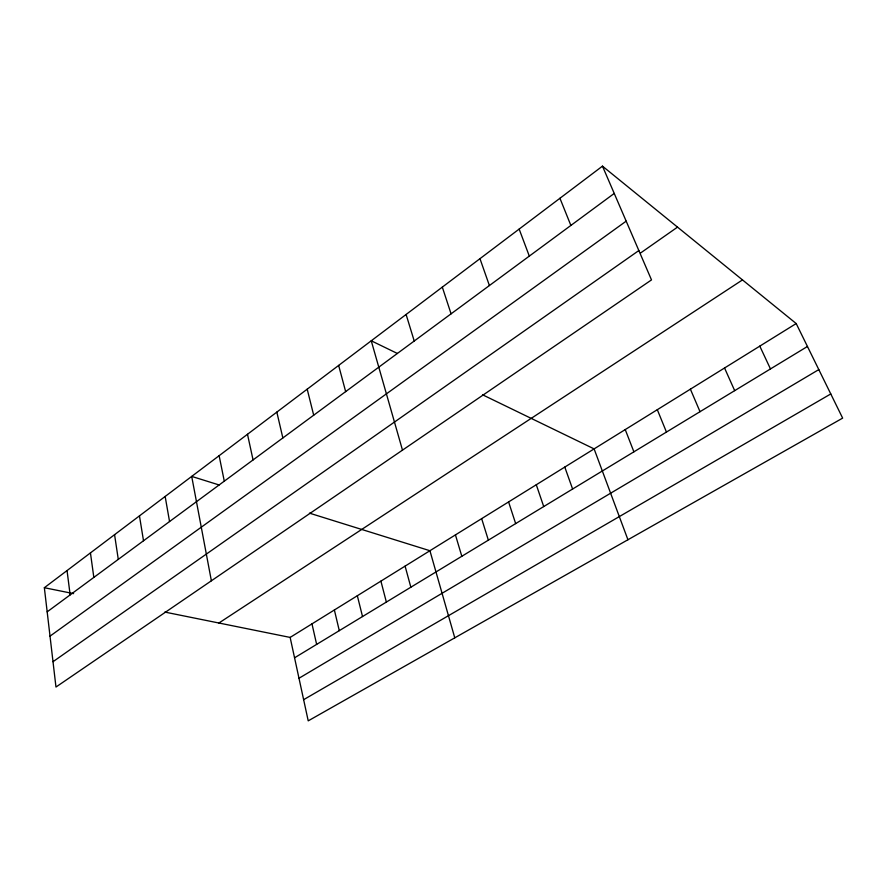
<?xml version="1.0" encoding="UTF-8"?>
<svg xmlns="http://www.w3.org/2000/svg" width="887" height="887" viewBox="0 0 887 887"><rect width="100%" height="100%" fill="white"/><g stroke="black" fill="none" stroke-linecap="round" stroke-linejoin="round"><path stroke-width="1.33" d="M602.473 166.146L651.501 279.904L55.97 687.037L44.35 587.715L602.473 166.146L796.193 323.555L842.65 418.121L308.221 720.854L290.138 637.42L164.816 612.074M47.177 611.842L614.236 193.444M50.016 636.145L626.178 221.162M53.009 661.702L638.851 250.544M640.514 253.039L677.524 227.127M218.901 623.018L742.486 279.915M290.138 637.42L796.193 323.555M294.562 657.799L807.458 346.473M298.986 678.256L818.812 369.591M303.631 699.688L830.775 393.95M44.35 587.715L73.599 593.625M219.156 484.978L191.703 476.408L211.372 580.797M309.452 513.141L429.929 550.727L454.776 637.842M397.387 353.469L371.254 340.796L402.487 450.141M482.528 394.77L594.113 448.889L627.941 539.751M759.793 346.13L770.47 368.925M724.546 367.994L734.68 390.646M690.396 389.171L700.02 411.69M657.311 409.694L666.447 432.069M559.941 198.267L570.873 225.442M625.235 429.585L633.895 451.827M519.15 229.079L529.306 256.11M564.786 467.083L572.603 489.025M479.967 258.671L489.402 285.559M536.291 484.757L543.72 506.555M442.314 287.111L451.073 313.832M508.595 501.931L515.657 523.596M481.652 518.64L488.36 540.161M406.102 314.464L414.229 341.018M455.441 534.905L461.817 556.271M405.093 566.128L410.847 587.216M338.646 365.422L345.653 391.622M380.911 581.129L386.366 602.073M307.201 389.171L313.688 415.194M357.339 595.742L362.517 616.543M334.377 609.99L339.289 630.646M276.833 412.111L282.853 437.956M311.98 623.883L316.637 644.394M247.495 434.275L253.061 459.932M219.133 455.696L224.289 481.164M165.159 496.465L169.55 521.545M139.459 515.868L143.506 540.76M114.567 534.673L118.281 559.375M90.441 552.9L93.834 577.404M67.046 570.574L70.151 594.889"/></g></svg>
